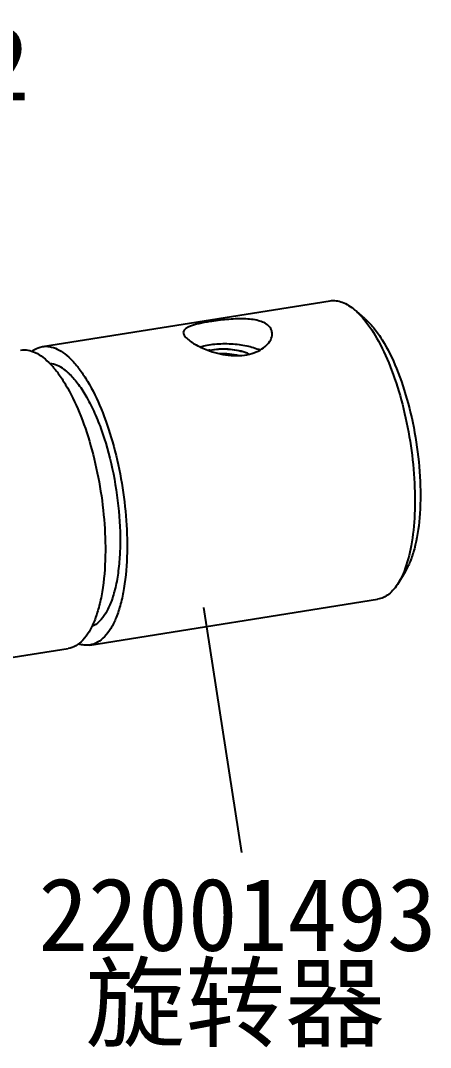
# Model space of a CAD drawing. Header units: millimetres. Extents: x 0 to 549, y 0 to 190.
# Drawn here: x 221.06 to 237.87, y 91.71 to 133.85 of the extents above; entities that cross this region are included whole.
import ezdxf

# ---------------------------------------------------------------- set-up
doc = ezdxf.new("R2010")
doc.units = ezdxf.units.MM
doc.layers.add('02___PRT_ALL_AXES', color=7, linetype='Continuous')
doc.styles.get("Standard").update_dxf_attribs({"font": 'SimSun.ttf'})

msp = doc.modelspace()

# ---------------------------------------------------------------- linework, layer by layer
at = {"color": 7, "linetype": 'Continuous'}
for p, q in [((234.772, 121.968), (234.846, 121.902)), ((235.175, 121.621), (234.847, 121.903)), ((235.175, 121.621), (235.244, 121.559)), ((228.812, 120.294), (228.818, 120.292)), ((236.83, 111.232), (236.554, 110.776))]:
    msp.add_line(p, q, dxfattribs=at)
msp.add_line((228.56, 109.761), (230.116, 99.714))
msp.add_arc((229.318, 118.53), 1.861, 105.3775, 106.9725, dxfattribs=at)
for points, knots in [([(233.753, 122.346), (233.834, 122.359), (234.005, 122.362), (234.264, 122.295), (234.526, 122.162), (234.69, 122.039), (234.772, 121.968)], [0, 0, 0, 0, 0.219288, 0.452289, 0.710096, 1, 1, 1, 1]), ([(234.846, 121.902), (234.87, 121.879), (234.972, 121.781), (235.066, 121.677), (235.135, 121.594)], [0, 0, 0, 0, 0.238398, 1, 1, 1, 1]), ([(228.819, 121.491), (228.671, 121.467), (228.461, 121.43), (228.196, 121.365), (227.969, 121.296), (227.739, 121.186), (227.736, 121.056)], [0, 0, 0, 0, 0.376252, 0.53627, 0.674076, 1, 1, 1, 1]), ([(231.226, 121.325), (231.114, 121.429), (230.872, 121.529), (230.524, 121.59), (230.089, 121.617), (229.515, 121.586), (229.051, 121.528), (228.819, 121.491)], [0, 0, 0, 0, 0.186035, 0.302168, 0.431437, 0.715124, 1, 1, 1, 1]), ([(235.135, 121.594), (235.367, 121.315), (235.798, 120.636), (236.318, 119.458), (236.746, 118.082), (237.054, 116.594), (237.224, 115.083), (237.244, 113.642), (237.116, 112.36), (236.917, 111.582), (236.783, 111.244)], [0, 0, 0, 0, 0.100762, 0.221521, 0.356923, 0.500012, 0.643099, 0.778497, 0.899248, 1, 1, 1, 1]), ([(235.244, 121.559), (235.363, 121.449), (235.595, 121.189), (236.04, 120.54), (236.531, 119.517), (236.991, 118.104), (237.313, 116.551), (237.472, 114.977), (237.455, 113.508), (237.291, 112.404), (237.057, 111.672), (236.911, 111.366), (236.83, 111.232)], [0, 0, 0, 0, 0.044534, 0.095687, 0.216027, 0.354993, 0.503597, 0.651663, 0.789076, 0.907055, 0.956845, 1, 1, 1, 1]), ([(227.736, 121.056), (227.735, 121.013), (227.775, 120.911), (227.847, 120.835), (227.891, 120.794)], [0, 0, 0, 0, 0.415536, 1, 1, 1, 1]), ([(228.818, 120.292), (229.1, 120.195), (229.541, 120.095), (230.127, 120.095), (230.534, 120.168), (230.882, 120.308), (231.151, 120.502), (231.328, 120.728), (231.378, 120.901), (231.38, 120.981)], [0, 0, 0, 0, 0.300836, 0.449485, 0.588939, 0.715038, 0.825428, 0.919628, 1, 1, 1, 1]), ([(231.38, 120.981), (231.381, 121.043), (231.356, 121.175), (231.275, 121.28), (231.226, 121.325)], [0, 0, 0, 0, 0.486989, 1, 1, 1, 1]), ([(227.891, 120.794), (227.942, 120.747), (228.064, 120.654), (228.364, 120.472), (228.625, 120.359), (228.812, 120.294)], [0, 0, 0, 0, 0.197304, 0.434862, 1, 1, 1, 1]), ([(228.423, 120.458), (228.619, 120.515), (229.042, 120.588), (229.689, 120.6), (230.316, 120.523), (230.709, 120.406), (230.88, 120.328)], [0, 0, 0, 0, 0.244363, 0.51254, 0.774092, 1, 1, 1, 1]), ([(221.064, 120.326), (221.162, 120.341), (221.374, 120.338), (221.69, 120.229), (222.007, 120.025), (222.321, 119.732), (222.629, 119.353), (223.048, 118.71), (223.516, 117.729), (223.969, 116.39), (224.308, 114.915), (224.51, 113.398), (224.548, 112.38), (224.537, 111.883)], [0, 0, 0, 0, 0.030546, 0.063814, 0.101803, 0.145632, 0.195731, 0.252057, 0.381611, 0.529064, 0.68696, 0.846824, 1, 1, 1, 1]), ([(221.533, 120.282), (221.565, 120.306), (221.695, 120.393), (221.845, 120.45), (221.959, 120.468)], [0, 0, 0, 0, 0.262405, 1, 1, 1, 1]), ([(221.959, 120.468), (222.057, 120.484), (222.269, 120.48), (222.585, 120.372), (222.901, 120.168), (223.215, 119.874), (223.524, 119.495), (223.943, 118.852), (224.411, 117.872), (224.864, 116.532), (225.202, 115.058), (225.405, 113.541), (225.442, 112.523), (225.432, 112.026)], [0, 0, 0, 0, 0.030546, 0.063814, 0.101803, 0.145632, 0.195731, 0.252057, 0.381611, 0.529064, 0.68696, 0.846824, 1, 1, 1, 1]), ([(228.824, 120.324), (229.069, 120.373), (229.449, 120.393), (229.933, 120.336), (230.165, 120.277), (230.27, 120.237)], [0, 0, 0, 0, 0.512297, 0.769279, 1, 1, 1, 1]), ([(228.824, 120.324), (229.062, 120.37), (229.553, 120.39), (230.039, 120.312), (230.271, 120.236)], [0, 0, 0, 0, 0.498298, 1, 1, 1, 1]), ([(229.223, 120.182), (229.357, 120.189), (229.625, 120.183), (229.89, 120.139), (230.019, 120.106)], [0, 0, 0, 0, 0.504196, 1, 1, 1, 1]), ([(230.27, 120.237), (230.286, 120.232), (230.345, 120.209), (230.403, 120.181), (230.444, 120.158)], [0, 0, 0, 0, 0.265053, 1, 1, 1, 1]), ([(223.038, 119.372), (222.976, 119.43), (222.753, 119.617), (222.472, 119.755), (222.264, 119.772)], [0, 0, 0, 0, 0.289162, 1, 1, 1, 1]), ([(223.038, 119.372), (223.169, 119.251), (223.423, 118.958), (223.763, 118.436), (224.081, 117.808), (224.479, 116.823), (224.861, 115.452), (225.124, 113.747), (225.171, 112.332), (225.086, 111.285), (224.969, 110.605), (224.8, 110.02), (224.582, 109.545), (224.32, 109.188), (224.099, 109.028), (223.987, 108.98)], [0, 0, 0, 0, 0.047738, 0.103454, 0.166566, 0.236013, 0.388108, 0.546701, 0.697603, 0.766062, 0.827978, 0.882361, 0.928729, 0.967402, 1, 1, 1, 1]), ([(224.537, 111.883), (224.527, 111.387), (224.472, 110.673), (224.287, 109.785), (224.111, 109.235), (223.895, 108.779), (223.641, 108.425), (223.348, 108.18), (223.124, 108.097), (223.014, 108.08)], [0, 0, 0, 0, 0.342444, 0.492099, 0.624964, 0.740361, 0.838985, 0.923631, 1, 1, 1, 1]), ([(225.432, 112.026), (225.422, 111.53), (225.367, 110.815), (225.182, 109.928), (225.006, 109.377), (224.79, 108.921), (224.535, 108.567), (224.243, 108.323), (224.018, 108.24), (223.909, 108.222)], [0, 0, 0, 0, 0.342444, 0.492099, 0.624964, 0.740361, 0.838985, 0.923631, 1, 1, 1, 1]), ([(236.783, 111.244), (236.766, 111.202), (236.699, 111.041), (236.62, 110.886), (236.554, 110.776)], [0, 0, 0, 0, 0.26482, 1, 1, 1, 1]), ([(236.554, 110.776), (236.498, 110.684), (236.38, 110.515), (236.173, 110.308), (235.948, 110.164), (235.784, 110.113), (235.703, 110.101)], [0, 0, 0, 0, 0.28988, 0.547674, 0.780704, 1, 1, 1, 1]), ([(223.909, 108.222), (223.833, 108.21), (223.672, 108.206), (223.515, 108.243), (223.438, 108.269)], [0, 0, 0, 0, 0.486308, 1, 1, 1, 1])]:
    msp.add_open_spline(points, degree=3, knots=knots, dxfattribs=at)
at = {"layer": '02___PRT_ALL_AXES', "color": 7, "linetype": 'Continuous'}
for p, q in [((221.959, 120.468), (233.753, 122.346)), ((223.909, 108.222), (235.703, 110.101)), ((219.517, 107.523), (223.014, 108.08))]:
    msp.add_line(p, q, dxfattribs=at)

# ---------------------------------------------------------------- texts
at = {"color": 1}
msp.add_text('22001493', height=3, dxfattribs=at).set_placement((221.797, 95.673))
at = {"color": 1, "char_height": 3, "width": 35.50176, "attachment_point": 1}
for s, insert in [('{\\fArial|b0|i0|c0|p32;O}圈%%C23X2', (202.89, 133.578)), ('旋转器', (223.726, 95.041))]:
    msp.add_mtext(s, dxfattribs=dict(at, insert=insert))

doc.saveas('drawing.dxf')
